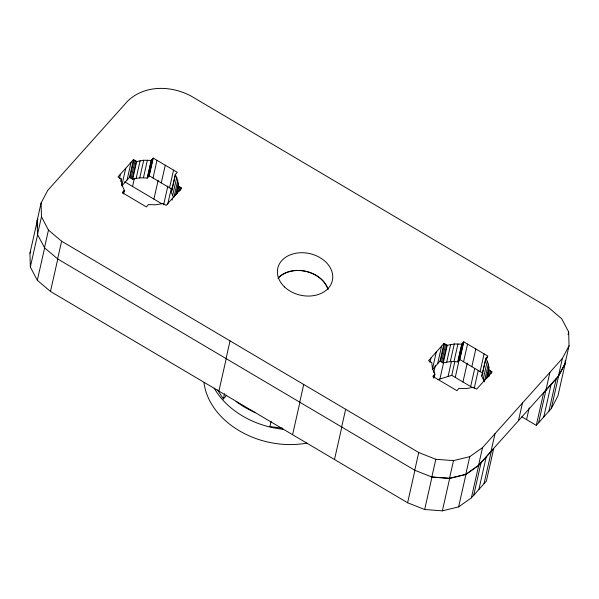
<?xml version="1.0" encoding="UTF-8"?>
<svg xmlns="http://www.w3.org/2000/svg" width="599" height="599" viewBox="0 0 599 599"><rect width="100%" height="100%" fill="white"/><g stroke="black" fill="none" stroke-linecap="round" stroke-linejoin="round"><path stroke-width="0.9" d="M418.746 452.537L414.755 470.23L431.984 477.074L449.677 478.399L465.932 474.46L478.691 465.416L493.673 448.681L486.358 481.117L471.383 497.851L458.617 506.896L442.369 510.835L424.676 509.509L407.605 502.763L50.473 291.436L37.325 280.302L44.633 247.866L37.49 234.501L37.101 220.717L41.091 203.024L47.748 190.362L127.617 101.149C144.673 84.639 171.524 85.417 191.395 96.237L548.527 307.564L561.675 318.698L568.661 331.973L569.05 345.758L565.059 363.451L558.403 376.105L478.534 465.318L465.767 474.363L449.52 478.301L431.827 476.976L435.817 459.283L418.746 452.537L61.615 241.217L48.467 230.083L41.473 216.808L41.091 203.024M37.325 280.302L30.339 267.027L29.95 253.242L37.258 220.806L37.438 227.238M37.49 234.501L41.473 216.808M30.339 267.027L37.647 234.591L37.595 232.756M48.467 230.083L44.476 247.776L57.781 259L50.473 291.436M61.615 241.217L57.624 258.91L414.92 470.327L407.605 502.763M119.418 178.629L120.414 174.204M120.616 181.467L121.215 178.816L117.996 176.907L133.465 159.626L136.692 161.535L143.723 160.218L151.158 160.42L153.239 158.099L177.304 172.34L175.23 174.661L171.239 192.346L173.508 197.326M121.941 185.076L125.73 168.267M122.93 193.282L123.327 191.515M123.439 193.372L124.038 190.722M123.559 193.896L124.36 190.362L121.837 184.657L121.215 178.816M127.063 180.014L131.046 162.322M121.747 185.96L129.481 177.319L133.465 159.626M129.983 177.611L133.974 159.926M131.091 178.27L135.082 160.577M132.199 178.929L136.19 161.236M129.481 177.319L132.708 179.221L136.692 161.535M132.559 186.476L134.386 178.367M132.708 179.221L136.145 178.382L140.129 160.689M136.145 178.382L139.732 177.91L143.723 160.218M139.732 177.91L143.431 177.821L147.414 160.128M143.431 177.821L147.174 178.113L151.158 160.42M147.496 177.746L151.487 160.06M148.208 176.952L152.198 159.259M148.926 176.158L152.91 158.465M147.174 178.113L149.248 175.792L153.239 158.099M153.007 178.023L156.998 160.33M153.906 199.108L158.173 180.187M161.281 182.912L165.272 165.219M163.617 204.851L167.877 185.93M169.554 187.809L173.538 170.116M167.727 204.222L171.381 188.004M171.763 191.103L175.552 174.294M172.737 195.162L176.72 177.469L175.23 174.661M172.048 200.096L172.445 198.329L181.602 188.101L178.382 186.199L178.307 183.279L176.72 177.469M173.965 197.161L177.753 180.351M175.514 195.663L178.307 183.279M176.585 194.158L178.382 186.199M177.289 193.574L178.884 186.499M178.989 191.575L179.992 187.15M180.494 190.46L181.093 187.809M226.055 358.569L230.046 340.876M218.905 391.102L226.212 358.666M217.609 389.919L223.33 398.986L224.52 393.678M271.107 421.239L269.909 426.548L282.608 428.233M299.747 402.176L303.73 384.483M292.597 434.702L299.904 402.266M341.662 426.975L345.645 409.282M334.504 459.508L341.819 427.072M429.97 362.388L430.966 357.97M436.282 352.025L432.298 369.718L440.033 361.077L444.016 343.384L447.243 345.294L454.274 343.976L461.709 344.178L463.783 341.864L487.856 356.098L485.782 358.419L481.791 376.112L484.314 381.81M433.796 372.503L435.421 365.293M433.279 377.924L433.878 375.274M433.788 378.014L434.589 374.48M434.11 377.655L434.911 374.12L432.388 368.415L431.767 362.575L428.547 360.665L444.016 343.384M437.614 363.773L441.598 346.087M440.535 361.377L444.525 343.684M441.643 362.028L445.634 344.335M442.751 362.687L446.742 344.994M440.033 361.077L443.26 362.987L447.243 345.294M439.913 379.002L443.567 362.784M443.26 362.987L446.697 362.14L450.68 344.447M446.697 362.14L450.283 361.669L454.274 343.976M448.052 376.486L451.504 361.175M450.283 361.669L453.982 361.579L457.965 343.886M437.465 379.751L451.751 375.348L454.798 361.833M453.982 361.579L457.726 361.871L461.709 344.178M424.676 509.509L431.984 477.074M458.048 361.511L462.039 343.819M458.759 360.71L462.75 343.017M455.255 377.415L459.313 359.4M459.478 359.917L463.461 342.224M457.726 361.871L459.8 359.55L463.783 341.864M463.559 361.781L467.549 344.088M462.96 381.975L467.22 363.054M471.832 366.67L475.823 348.985M449.52 478.301L453.503 460.609L469.758 456.67L482.524 447.625L562.386 358.412L569.05 345.758M442.369 510.835L449.677 478.399M470.664 386.535L474.722 368.512M474.168 388.609L478.227 370.586M480.106 371.567L484.089 353.874M486.103 358.052L481.791 376.112M487.129 358.232L487.526 356.465M483.288 378.92L487.272 361.227L485.782 358.419M484.516 380.919L488.305 364.117L487.272 361.227M486.268 378.538L488.859 367.037L488.305 364.117M487.137 377.917L488.934 369.957L488.859 367.037M465.767 474.363L469.758 456.67M458.617 506.896L465.932 474.46M487.841 377.333L489.435 370.257M489.346 376.217L490.544 370.908M491.247 373.334L491.644 371.567M478.534 465.318L482.524 447.625M471.383 497.851L478.691 465.416M473.727 495.238L481.034 462.802M478.871 489.488L486.186 457.052M491.015 451.384L494.999 433.691M484.022 483.737L491.33 451.302M518.464 420.715L522.455 403.022M526.573 419.614L529.209 407.904M521.826 416.814L536.277 425.357L543.585 392.922L558.56 376.202L565.224 363.541L565.142 360.785M545.921 390.046L549.912 372.353M538.613 422.744L545.929 390.308M543.765 417.001L551.073 384.565M548.909 411.251L556.216 378.815M558.403 376.105L562.386 358.412M536.277 425.357L551.252 408.638L558.56 376.202M568.062 334.624L568.661 331.973M565.224 363.541L557.909 395.976L551.252 408.638M37.101 220.717L37.932 219.129M29.95 253.242L30.781 251.662M124.36 190.362L122.293 192.668L146.358 206.91L148.425 204.603L155.875 204.798L162.913 203.488L166.125 205.39L172.445 198.329M223.33 398.986L226.744 395.168M434.911 374.12L432.845 376.427L456.91 390.668L458.976 388.362L466.426 388.564L473.465 387.246L476.677 389.148L492.146 371.867L488.934 369.957M435.817 459.283L453.503 460.609M149.248 175.792L172.564 189.591M459.8 359.55L483.116 373.349M124.652 181.797L162.119 203.967M451.751 375.348L472.761 387.778M255.107 412.531A78.334 59.653 12.7 0 1 236.021 401.42M283.522 429.326A78.334 59.653 12.7 0 1 214.157 388.062M306.913 443.103A78.334 59.653 12.7 0 1 203.997 382.679M278.363 277.689A27.973 21.302 12.7 0 1 306.007 271.354A27.973 21.302 12.7 0 1 327.9 289.197M277.951 278.393A27.973 21.302 12.7 0 1 305.655 271.332A27.973 21.302 12.7 0 1 328.065 289.295M284.577 286.981A27.973 21.302 12.7 0 0 331.442 283.372A27.973 21.302 12.7 0 0 299.186 252.815A27.973 21.302 12.7 0 0 284.577 286.981"/></g></svg>
